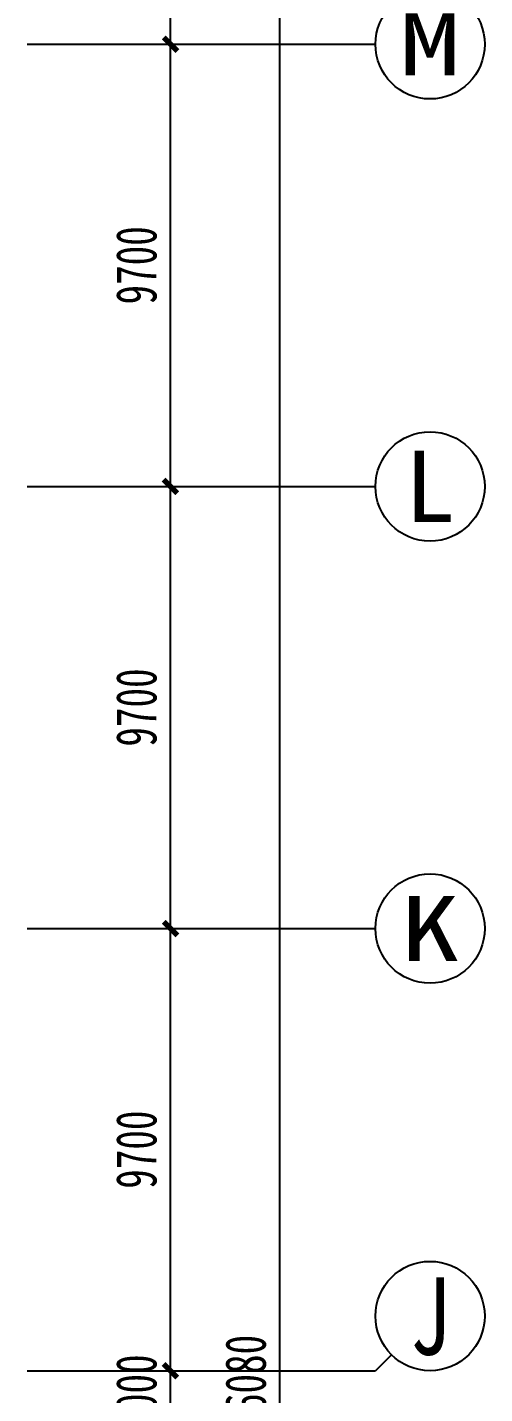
# Model space of a CAD drawing. Header units: millimetres. Extents: x -633009578 to 5705885, y -633235091 to 2571734.
# Drawn here: x 2766046 to 2776090, y 2340267 to 2370242 of the extents above; entities that cross this region are included whole.
import ezdxf
from ezdxf.enums import TextEntityAlignment as Align

# ---------------------------------------------------------------- set-up
doc = ezdxf.new("R2010")
doc.units = ezdxf.units.MM
doc.header["$LTSCALE"] = 1000
doc.header["$MEASUREMENT"] = 0
doc.layers.get('0').update_dxf_attribs({"color": 9})
for name, color, linetype in [('3T_WOOD', 21, 'Continuous'), ('AXIS_TEXT', 7, 'Continuous'), ('C-AXIS(轴号)', 3, 'Continuous')]:
    doc.layers.add(name, color=color, linetype=linetype)
doc.styles.add('_TCH_AXIS', font='simhei.ttf', dxfattribs={"bigfont": 'GBCBIG'})
doc.styles.add('_TCH_DIM_T3', font='simhei.ttf', dxfattribs={"width": 0.707, "bigfont": 'GBCBIG'})
doc.styles.add('COMPLEX', font='simhei.ttf')
doc.dimstyles.new('_TCH_ARCH&&300', dxfattribs={"dimtxt": 892.5, "dimasz": 300, "dimexe": 750, "dimexo": 900, "dimgap": 300, "dimtad": 1, "dimdec": 0, "dimzin": 0, "dimdsep": 46, "dimtxsty": '_TCH_DIM_T3', "dimblk": 'ARCHTICK', "dimcen": 0.09, "dimclrt": 7, "dimazin": 2, "dimtfac": 1, "dimtdec": 0, "dimtix": 1, "dimtmove": 2, "dimatfit": 3, "dimfxl": 1, "dimtolj": 1, "dimtzin": 0, "dimarcsym": 0})

# ---------------------------------------------------------------- blocks, each defined once
blk = doc.blocks.new('_ArchTick')
at = {"color": 0, "linetype": 'ByBlock', "const_width": 0.4}
blk.add_lwpolyline([(-0.5, -0.5), (0.5, 0.5)], dxfattribs=at)
blk = doc.blocks.new('*D300')
at = {"layer": 'C-AXIS(轴号)', "color": 0, "lineweight": -2, "transparency": 16777216}
for p, q in [((1117158.287704564, 1657818.591094813), (1117158.287704564, 1658118.591094813)), ((1114913.870481153, 1657818.591094813), (1117908.287704564, 1657818.591094813)), ((1117158.287704564, 1656818.591094813), (1117158.287704564, 1657818.591094813)), ((1114913.870481153, 1656818.591094813), (1117908.287704564, 1656818.591094813)), ((1117158.287704564, 1656818.591094813), (1117158.287704564, 1656518.591094813))]:
    blk.add_line(p, q, dxfattribs=at)
at = {"layer": 'Defpoints', "color": 0, "transparency": 16777216}
for p in [(1114013.870481153, 1657818.591094813), (1117158.287704564, 1657818.591094813), (1114013.870481153, 1656818.591094813)]:
    blk.add_point(p, dxfattribs=at)
at = {"layer": 'C-AXIS(轴号)', "color": 0, "linetype": 'ByBlock', "lineweight": -2, "transparency": 16777216, "xscale": 300, "yscale": 300, "zscale": 300}
for p, rotation in [((1117158.287704564, 1657818.591094813), 270), ((1117158.287704564, 1656818.591094813), 90)]:
    blk.add_blockref('_ArchTick', p, dxfattribs=dict(at, rotation=rotation))
at = {"layer": 'C-AXIS(轴号)', "color": 7, "transparency": 16777216, "insert": (1116412.037704564, 1657318.591094813), "char_height": 892.5, "attachment_point": 5, "rotation": 90, "style": '_TCH_DIM_T3'}
blk.add_mtext('\\A1;1000', dxfattribs=at)
blk = doc.blocks.new('*D301')
at = {"layer": 'C-AXIS(轴号)', "color": 0, "lineweight": -2, "transparency": 16777216}
for p, q in [((1114913.870481153, 1667518.591094813), (1117908.287704564, 1667518.591094813)), ((1117158.287704564, 1657818.591094813), (1117158.287704564, 1667518.591094813)), ((1114913.870481153, 1657818.591094813), (1117908.287704564, 1657818.591094813))]:
    blk.add_line(p, q, dxfattribs=at)
at = {"layer": 'Defpoints', "color": 0, "transparency": 16777216}
for p in [(1114013.870481153, 1667518.591094813), (1117158.287704564, 1667518.591094813), (1114013.870481153, 1657818.591094813)]:
    blk.add_point(p, dxfattribs=at)
at = {"layer": 'C-AXIS(轴号)', "color": 0, "linetype": 'ByBlock', "lineweight": -2, "transparency": 16777216, "xscale": 300, "yscale": 300, "zscale": 300}
for p, rotation in [((1117158.287704564, 1667518.591094813), 90), ((1117158.287704564, 1657818.591094813), 270)]:
    blk.add_blockref('_ArchTick', p, dxfattribs=dict(at, rotation=rotation))
at = {"layer": 'C-AXIS(轴号)', "color": 7, "transparency": 16777216, "insert": (1116412.037704564, 1662668.591094813), "char_height": 892.5, "attachment_point": 5, "rotation": 90, "style": '_TCH_DIM_T3'}
blk.add_mtext('\\A1;9700', dxfattribs=at)
blk = doc.blocks.new('*D302')
at = {"layer": 'C-AXIS(轴号)', "color": 0, "lineweight": -2, "transparency": 16777216}
for p, q in [((1114913.870481153, 1677218.591094813), (1117908.287704564, 1677218.591094813)), ((1117158.287704564, 1667518.591094813), (1117158.287704564, 1677218.591094813)), ((1114913.870481153, 1667518.591094813), (1117908.287704564, 1667518.591094813))]:
    blk.add_line(p, q, dxfattribs=at)
at = {"layer": 'Defpoints', "color": 0, "transparency": 16777216}
for p in [(1114013.870481153, 1677218.591094813), (1117158.287704564, 1677218.591094813), (1114013.870481153, 1667518.591094813)]:
    blk.add_point(p, dxfattribs=at)
at = {"layer": 'C-AXIS(轴号)', "color": 0, "linetype": 'ByBlock', "lineweight": -2, "transparency": 16777216, "xscale": 300, "yscale": 300, "zscale": 300}
for p, rotation in [((1117158.287704564, 1677218.591094813), 90), ((1117158.287704564, 1667518.591094813), 270)]:
    blk.add_blockref('_ArchTick', p, dxfattribs=dict(at, rotation=rotation))
at = {"layer": 'C-AXIS(轴号)', "color": 7, "transparency": 16777216, "insert": (1116412.037704564, 1672368.591094813), "char_height": 892.5, "attachment_point": 5, "rotation": 90, "style": '_TCH_DIM_T3'}
blk.add_mtext('\\A1;9700', dxfattribs=at)
blk = doc.blocks.new('*D303')
at = {"layer": 'C-AXIS(轴号)', "color": 0, "lineweight": -2, "transparency": 16777216}
for p, q in [((1114913.870481153, 1686918.591094813), (1117908.287704564, 1686918.591094813)), ((1117158.287704564, 1677218.591094813), (1117158.287704564, 1686918.591094813)), ((1114913.870481153, 1677218.591094813), (1117908.287704564, 1677218.591094813))]:
    blk.add_line(p, q, dxfattribs=at)
at = {"layer": 'Defpoints', "color": 0, "transparency": 16777216}
for p in [(1114013.870481153, 1686918.591094813), (1117158.287704564, 1686918.591094813), (1114013.870481153, 1677218.591094813)]:
    blk.add_point(p, dxfattribs=at)
at = {"layer": 'C-AXIS(轴号)', "color": 0, "linetype": 'ByBlock', "lineweight": -2, "transparency": 16777216, "xscale": 300, "yscale": 300, "zscale": 300}
for p, rotation in [((1117158.287704564, 1686918.591094813), 90), ((1117158.287704564, 1677218.591094813), 270)]:
    blk.add_blockref('_ArchTick', p, dxfattribs=dict(at, rotation=rotation))
at = {"layer": 'C-AXIS(轴号)', "color": 7, "transparency": 16777216, "insert": (1116412.037704564, 1682068.591094813), "char_height": 892.5, "attachment_point": 5, "rotation": 90, "style": '_TCH_DIM_T3'}
blk.add_mtext('\\A1;9700', dxfattribs=at)
blk = doc.blocks.new('*D304')
at = {"layer": 'C-AXIS(轴号)', "color": 0, "lineweight": -2, "transparency": 16777216}
for p, q in [((1114913.870481153, 1696618.591094813), (1117908.287704564, 1696618.591094813)), ((1117158.287704564, 1686918.591094813), (1117158.287704564, 1696618.591094813)), ((1114913.870481153, 1686918.591094813), (1117908.287704564, 1686918.591094813))]:
    blk.add_line(p, q, dxfattribs=at)
at = {"layer": 'Defpoints', "color": 0, "transparency": 16777216}
for p in [(1114013.870481153, 1696618.591094813), (1117158.287704564, 1696618.591094813), (1114013.870481153, 1686918.591094813)]:
    blk.add_point(p, dxfattribs=at)
at = {"layer": 'C-AXIS(轴号)', "color": 0, "linetype": 'ByBlock', "lineweight": -2, "transparency": 16777216, "xscale": 300, "yscale": 300, "zscale": 300}
for p, rotation in [((1117158.287704564, 1696618.591094813), 90), ((1117158.287704564, 1686918.591094813), 270)]:
    blk.add_blockref('_ArchTick', p, dxfattribs=dict(at, rotation=rotation))
at = {"layer": 'C-AXIS(轴号)', "color": 7, "transparency": 16777216, "insert": (1116412.037704564, 1691768.591094813), "char_height": 892.5, "attachment_point": 5, "rotation": 90, "style": '_TCH_DIM_T3'}
blk.add_mtext('\\A1;9700', dxfattribs=at)
blk = doc.blocks.new('*D309')
at = {"layer": 'C-AXIS(轴号)', "color": 0, "lineweight": -2, "transparency": 16777216}
for p, q in [((1114913.870481153, 1725358.591094809), (1120308.287704564, 1725358.591094809)), ((1119558.287704564, 1589278.591094809), (1119558.287704564, 1725358.591094809)), ((1114913.870481153, 1589278.591094809), (1120308.287704564, 1589278.591094809))]:
    blk.add_line(p, q, dxfattribs=at)
at = {"layer": 'Defpoints', "color": 0, "transparency": 16777216}
for p in [(1114013.870481153, 1725358.591094809), (1119558.287704564, 1725358.591094809), (1114013.870481153, 1589278.591094809)]:
    blk.add_point(p, dxfattribs=at)
at = {"layer": 'C-AXIS(轴号)', "color": 0, "linetype": 'ByBlock', "lineweight": -2, "transparency": 16777216, "xscale": 300, "yscale": 300, "zscale": 300}
for p, rotation in [((1119558.287704564, 1725358.591094809), 90), ((1119558.287704564, 1589278.591094809), 270)]:
    blk.add_blockref('_ArchTick', p, dxfattribs=dict(at, rotation=rotation))
at = {"layer": 'C-AXIS(轴号)', "color": 7, "transparency": 16777216, "insert": (1118812.037704564, 1657318.591094809), "char_height": 892.5, "attachment_point": 5, "rotation": 90, "style": '_TCH_DIM_T3'}
blk.add_mtext('\\A1;136080', dxfattribs=at)
blk = doc.blocks.new('_AXISO')
blk.add_circle((0, 0), 0.5)
at = {"layer": 'AXIS_TEXT', "style": 'COMPLEX', "width": 1.041666666666667}
blk.add_attdef('A', text='', height=0.56, dxfattribs=at).set_placement((-0.25, -0.28), (0.25, -0.28), align=Align.FIT)
blk = doc.blocks.new('负一层平面图9')
at = {"layer": 'C-AXIS(轴号)'}
for p, q in [((1114013.870481153, 1686918.591094813), (1121658.287704564, 1686918.591094813)), ((1114013.870481153, 1677218.591094813), (1121658.287704564, 1677218.591094813)), ((1114013.870481153, 1667518.591094813), (1121658.287704564, 1667518.591094813)), ((1122009.75956714, 1658170.06295739), (1121658.287704564, 1657818.591094813)), ((1114013.870481153, 1657818.591094813), (1121658.287704564, 1657818.591094813))]:
    blk.add_line(p, q, dxfattribs=at)
ref = blk.add_blockref('_AXISO', (1122858.287704564, 1686918.591094813), dxfattribs=dict(at, xscale=2400, yscale=2400, zscale=2400))
ref.add_attrib('A', 'M', dxfattribs={"layer": 'AXIS_TEXT', "height": 1357.645019878171, "style": '_TCH_AXIS'}).set_placement((1122179.465194625, 1686239.768584874), (1123537.110214503, 1686239.768584874), align=Align.FIT)
ref = blk.add_blockref('_AXISO', (1122858.287704564, 1677218.591094813), dxfattribs=dict(at, xscale=2400, yscale=2400, zscale=2400))
ref.add_attrib('A', 'L', dxfattribs={"layer": 'AXIS_TEXT', "height": 1562.368264716931, "style": '_TCH_AXIS'}).set_placement((1122300.299038594, 1676437.406962455), (1123416.276370534, 1676437.406962455), align=Align.FIT)
ref = blk.add_blockref('_AXISO', (1122858.287704564, 1667518.591094813), dxfattribs=dict(at, xscale=2400, yscale=2400, zscale=2400))
ref.add_attrib('A', 'K', dxfattribs={"layer": 'AXIS_TEXT', "height": 1423.748695917641, "style": '_TCH_AXIS'}).set_placement((1122214.210913554, 1666806.716746855), (1123502.364495574, 1666806.716746855), align=Align.FIT)
ref = blk.add_blockref('_AXISO', (1122858.287704564, 1659018.591094813), dxfattribs=dict(at, xscale=2400, yscale=2400, zscale=2400))
ref.add_attrib('A', 'J', dxfattribs={"layer": 'AXIS_TEXT', "height": 1700.796547737898, "style": '_TCH_AXIS'}).set_placement((1122412.84098968, 1658168.192820944), (1123303.734419448, 1658168.192820944), align=Align.FIT)
for p1, p2, distance, picture, middle in [((1114013.870481153, 1589278.591094809), (1114013.870481153, 1725358.591094809), -5544.417223410914, '*D309', (1118812.037704564, 1657318.591094809)), ((1114013.870481153, 1686918.591094813), (1114013.870481153, 1696618.591094813), -3144.4172234109137, '*D304', (1116412.037704564, 1691768.591094813)), ((1114013.870481153, 1677218.591094813), (1114013.870481153, 1686918.591094813), -3144.4172234109137, '*D303', (1116412.037704564, 1682068.591094813)), ((1114013.870481153, 1667518.591094813), (1114013.870481153, 1677218.591094813), -3144.4172234109137, '*D302', (1116412.037704564, 1672368.591094813)), ((1114013.870481153, 1657818.591094813), (1114013.870481153, 1667518.591094813), -3144.4172234109137, '*D301', (1116412.037704564, 1662668.591094813)), ((1114013.870481153, 1656818.591094813), (1114013.870481153, 1657818.591094813), -3144.4172234109137, '*D300', (1116412.037704564, 1657318.591094813))]:
    dim = blk.add_aligned_dim(p1=p1, p2=p2, distance=distance, dimstyle='_TCH_ARCH&&300', dxfattribs=at)
    dim.commit()
    dim.dimension.update_dxf_attribs({"geometry": picture, "text_midpoint": middle})

msp = doc.modelspace()

# ---------------------------------------------------------------- block references
at = {"layer": '3T_WOOD'}
msp.add_blockref('负一层平面图9', (1652031.856761131, 682952.070850966), dxfattribs=at)

doc.saveas('drawing.dxf')
